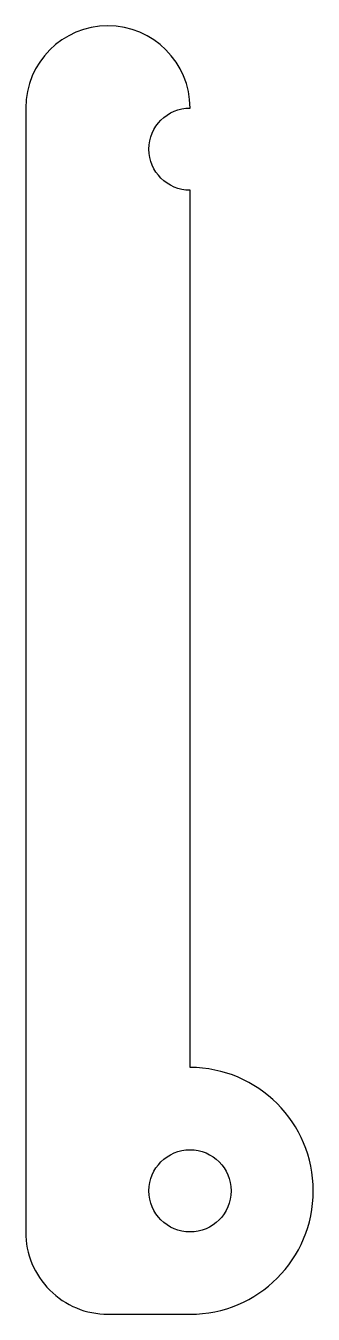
# Model space of a CAD drawing. Header units: millimetres. Extents: x -3 to 7.5, y -4.5 to 42.5.
import ezdxf

# ---------------------------------------------------------------- set-up
doc = ezdxf.new("R2010")
doc.units = ezdxf.units.MM

msp = doc.modelspace()

# ---------------------------------------------------------------- linework, layer by layer
msp.add_lwpolyline([(3, 36.5, -1), (3, 39.5, 1), (-3, 39.5), (-3, -1.5, 0.414214), (0, -4.5), (3, -4.5, 1), (3, 4.5)], format="xyb", close=True)
msp.add_circle((3, 0), 1.5)

doc.saveas('drawing.dxf')
